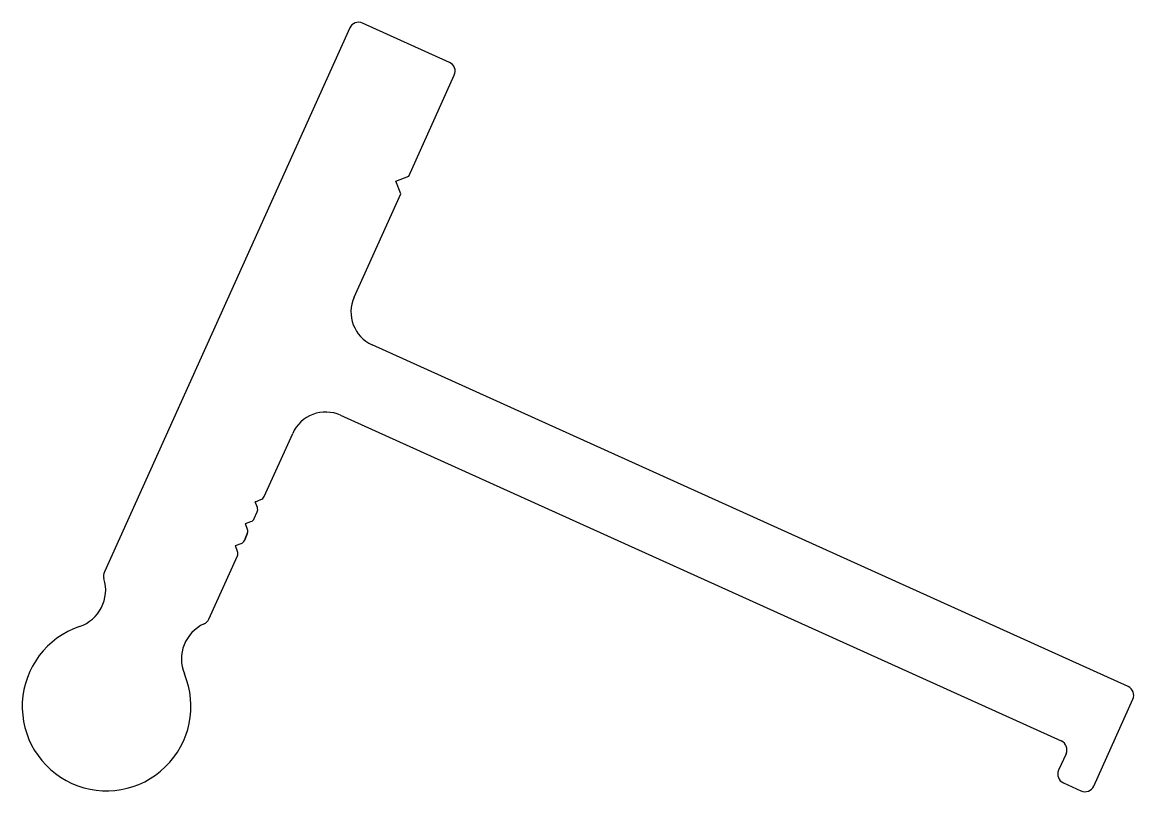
# Model space of a CAD drawing. Extents: x -19 to 27.1, y 1 to 32.9.
import ezdxf

# ---------------------------------------------------------------- set-up
doc = ezdxf.new("R2010")
doc.units = 0
doc.layers.add('1', color=4, linetype='CONTINUOUS')

msp = doc.modelspace()

# ---------------------------------------------------------------- linework, layer by layer
at = {"layer": '1', "color": 7, "linetype": 'CONTINUOUS'}
for p, q in [((-1.271, 31.215), (-4.88, 32.844)), ((-5.409, 32.644), (-15.594, 10.088)), ((-2.964, 26.493), (-1.071, 30.686)), ((-3.493, 26.293), (-2.964, 26.493)), ((-3.293, 25.764), (-3.493, 26.293)), ((-5.227, 21.48), (-3.293, 25.764)), ((26.893, 5.331), (-4.477, 19.496)), ((-5.794, 16.58), (24.118, 3.073)), ((-8.96, 13.213), (-7.779, 15.83)), ((-9.245, 12.76), (-9.331, 12.986)), ((-9.326, 12.997), (-9.1, 13.082)), ((-8.96, 13.213), (-8.96, 13.213)), ((-9.372, 12.302), (-9.251, 12.569)), ((-9.657, 11.849), (-9.742, 12.075)), ((-9.738, 12.085), (-9.511, 12.171)), ((-9.783, 11.39), (-9.663, 11.657)), ((-9.663, 11.657), (-9.783, 11.39)), ((-9.783, 11.39), (-9.663, 11.657)), ((-9.663, 11.657), (-9.783, 11.39)), ((-9.783, 11.39), (-9.663, 11.657)), ((-10.068, 10.937), (-10.154, 11.164)), ((-10.149, 11.174), (-9.923, 11.26)), ((-11.256, 8.129), (-10.074, 10.746)), ((-10.074, 10.746), (-10.074, 10.746)), ((-10.074, 10.746), (-10.074, 10.746)), ((25.467, 1.202), (27.093, 4.802)), ((24.318, 2.544), (24.009, 1.861)), ((24.209, 1.331), (24.938, 1.002))]:
    msp.add_line(p, q, dxfattribs=at)
for centre, radius, start, end in [((-5.045, 32.48), 0.4, 65.699, 155.699), ((-1.435, 30.85), 0.4, 335.699, 65.699), ((-3.86, 20.863), 1.5, 155.699, 245.699), ((-6.412, 15.213), 1.5, 65.699, 155.699), ((-9.323, 12.989), 0.008, 110.699, 200.699), ((-9.188, 13.316), 0.25, 290.699, 335.699), ((-9.479, 12.672), 0.25, 335.699, 20.699), ((-9.735, 12.078), 0.008, 110.699, 200.699), ((-9.6, 12.405), 0.25, 290.699, 335.699), ((-9.891, 11.76), 0.25, 335.699, 20.699), ((-10.146, 11.167), 0.008, 110.699, 200.699), ((-10.011, 11.493), 0.25, 290.699, 335.699), ((-10.302, 10.849), 0.25, 335.699, 20.699), ((-17.141, 9.335), 1.6, 288.7277, 17.1087), ((-15.23, 9.924), 0.4, 155.699, 197.1087), ((-10.798, 6.471), 1.6, 114.2894, 202.6703), ((-11.62, 8.294), 0.4, 294.2894, 335.699), ((-15.504, 4.505), 3.5, 108.7277, 22.6703), ((26.728, 4.967), 0.4, 335.6991, 65.699), ((23.953, 2.709), 0.4, 335.6992, 65.699), ((24.373, 1.696), 0.4, 155.6992, 245.699), ((25.103, 1.367), 0.4, 245.699, 335.6991)]:
    msp.add_arc(centre, radius, start, end, dxfattribs=at)

doc.saveas('drawing.dxf')
